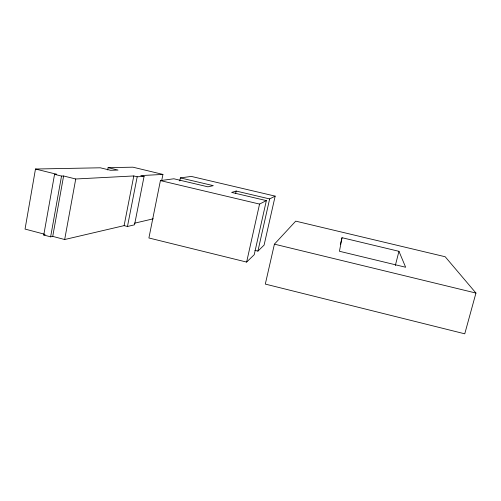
<?xml version="1.0" encoding="UTF-8"?>
<svg xmlns="http://www.w3.org/2000/svg" width="501" height="501" viewBox="0 0 501 501"><rect width="100%" height="100%" fill="white"/><g stroke="black" fill="none" stroke-linecap="round" stroke-linejoin="round"><path stroke-width="0.75" d="M107.671 169.939L108.11 167.653L118.061 170.071L110.514 170.284L100.306 167.797L35.483 169.019L25.05 229.076L44.414 234.18M161.704 180.523L162.931 174.423L140.762 175.582L144.075 176.39L134.537 224.799L127.467 226.496L124.11 225.632L64.679 239.528L52.737 236.378L50.626 236.835L43.756 235.019L54.553 174.342L56.663 174.267L35.483 169.019M50.626 236.835L61.529 176.07L63.602 175.989L75.732 178.989L133.792 175.951L137.193 176.778L144.075 176.39M52.737 236.378L63.602 175.989M64.679 239.528L75.732 178.989M342.026 237.706L339.44 251.27L405.647 267.246L398.953 251.314L342.026 237.706L340.398 244.425M124.11 225.632L133.792 175.951M127.467 226.496L137.193 176.778M179.759 180.936L180.379 177.899L213.282 185.652L207.94 186.823L173.866 178.782L160.42 180.598L148.903 237.981L246.63 262.079L254.232 254.69L266.357 200.613L231.644 192.422L236.153 191.044L269.644 198.935L275.162 196.123L264.096 245.102L257.915 251.114L254.909 250.375M235.652 193.336L236.153 191.044M246.63 262.079L259.556 204.082L266.357 200.613M257.915 251.114L269.644 198.935M274.416 244.156L265.311 284.086L464.759 333.816L475.95 293.054L445.182 256.744L295.722 221.141L274.416 244.156L475.95 293.054M395.308 265.58L398.953 251.314M134.299 223.252L153.287 218.812M43.756 235.019L45.19 234.725M180.379 177.899L191.319 176.421L275.162 196.123M108.11 167.653L132.94 167.184L162.931 174.423M160.42 180.598L259.556 204.082M54.553 174.342L61.529 176.07"/></g></svg>
